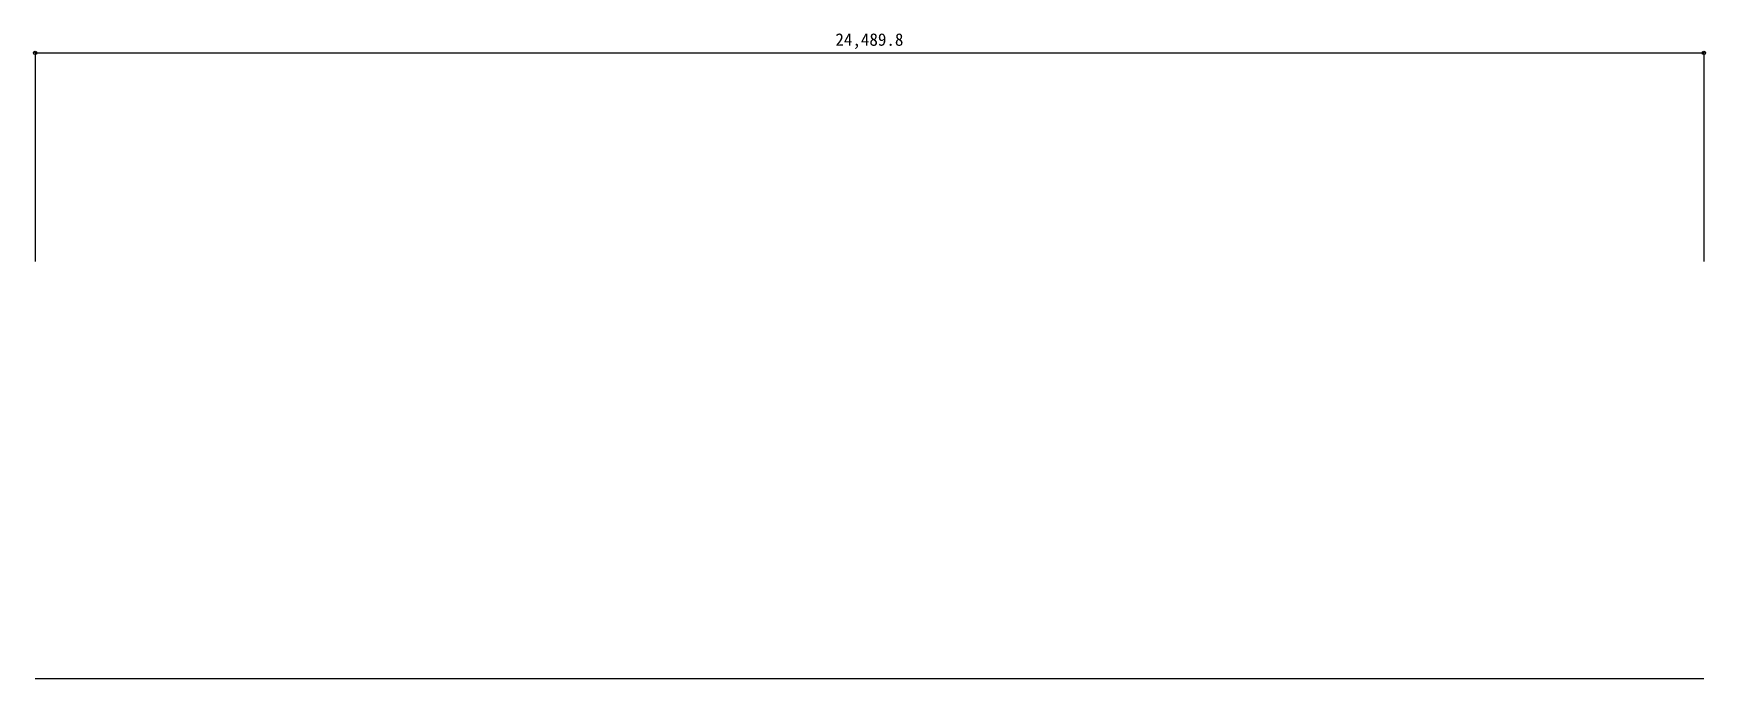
# Model space of a CAD drawing. Units: millimetres at full size, sheet at 1:100. Extents: x -15576 to 8964, y -15735 to -6265.
import ezdxf
from ezdxf.enums import TextEntityAlignment as Align

# ---------------------------------------------------------------- set-up
doc = ezdxf.new("R2010")
doc.units = ezdxf.units.MM
doc.header["$LTSCALE"] = 100
doc.header["$PDMODE"] = 32
doc.header["$PDSIZE"] = 50
doc.layers.add('0-0', color=4, linetype='Continuous')
doc.styles.add('ＭＳ ゴシック', font='')
doc.styles.get('ＭＳ ゴシック').set_extended_font_data('MS Gothic')

msp = doc.modelspace()

# ---------------------------------------------------------------- linework, layer by layer
at = {"layer": '0-0'}
for p, q in [((-15551, -6551), (-15551, -9612.2)), ((8938.8, -6551), (8938.8, -9612.2))]:
    msp.add_line(p, q, dxfattribs=at)
at = {"layer": '0-0', "color": 7}
for p, q in [((-15551, -6551), (8938.8, -6551)), ((-15551, -15734.7), (8938.8, -15734.7))]:
    msp.add_line(p, q, dxfattribs=at)
at = {"layer": '0-0'}
for p in [(-15551, -6551), (8938.8, -6551)]:
    msp.add_point(p, dxfattribs=at)

# ---------------------------------------------------------------- texts
at = {"layer": '0-0', "style": 'ＭＳ ゴシック'}
msp.add_text('24,489.8', height=183.3, dxfattribs=at).set_placement((-3806.1, -6501), align=Align.BOTTOM_LEFT)

doc.saveas('drawing.dxf')
